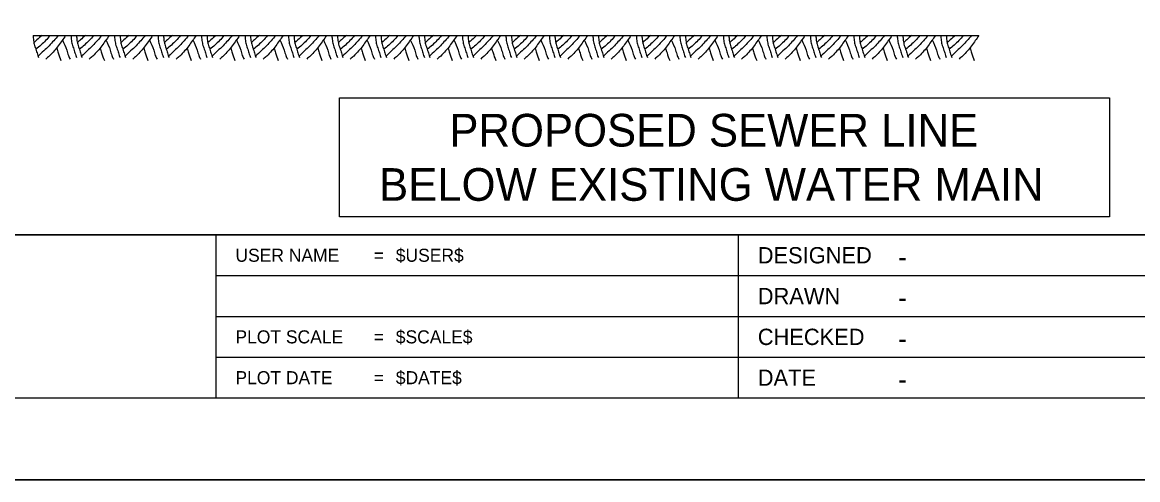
# Model space of a CAD drawing. Extents: x 2133490 to 2172050, y 2138301 to 2145980.
# Drawn here: x 2144500 to 2144841.7, y 2138300.7 to 2138440.8 of the extents above; entities that cross this region are included whole.
import ezdxf

# ---------------------------------------------------------------- set-up
doc = ezdxf.new("R2010")
doc.units = 0
for name, color, linetype in [('Design_PR_Roadway Notes', 7, 'Continuous'), ('Sheets_50 Reference Boundary', 7, 'Continuous'), ('Sheets_General Details', 7, 'Continuous'), ('Sheets_Printer Plotting Border', 7, 'Continuous'), ('XSC_Exist Ground', 7, 'Continuous')]:
    doc.layers.add(name, color=color, linetype=linetype)

msp = doc.modelspace()

# ---------------------------------------------------------------- linework, layer by layer
at = {"layer": 'Design_PR_Roadway Notes'}
msp.add_lwpolyline([(2144597.19, 2138417.7), (2144833.07, 2138417.7), (2144833.07, 2138381.2), (2144597.19, 2138381.2)], close=True, dxfattribs=at)
at = {"layer": 'Sheets_50 Reference Boundary'}
msp.add_lwpolyline([(2144410.59, 2139375.7), (2145985.59, 2139375.7), (2145985.59, 2138375.71), (2144410.59, 2138375.71)], close=True, dxfattribs=at)
at = {"layer": 'Sheets_General Details'}
for p, q in [((2144410.59, 2138375.71), (2145985.59, 2138375.71)), ((2144559.3, 2138375.71), (2144559.3, 2138325.71)), ((2144719.3, 2138375.71), (2144719.3, 2138325.71)), ((2144559.3, 2138363.21), (2145019.3, 2138363.21)), ((2144559.3, 2138350.71), (2145019.3, 2138350.71)), ((2144559.3, 2138338.21), (2145019.3, 2138338.21)), ((2146010.59, 2138300.71), (2144310.59, 2138300.71))]:
    msp.add_line(p, q, dxfattribs=at)
msp.add_lwpolyline([(2144410.59, 2139375.71), (2145985.59, 2139375.71), (2145985.59, 2138325.71), (2144410.59, 2138325.71)], close=True, dxfattribs=at)
at = {"layer": 'Sheets_Printer Plotting Border'}
msp.add_lwpolyline([(2144310.59, 2138300.71), (2146010.59, 2138300.71), (2146010.59, 2139400.71), (2144310.59, 2139400.71)], close=True, dxfattribs=at)
at = {"layer": 'XSC_Exist Ground'}
msp.add_line((2144503.29, 2138436.8), (2144793.01, 2138436.8), dxfattribs=at)
msp.add_line((2144503.29, 2138436.8), (2144793.01, 2138436.8), dxfattribs=at)
msp.add_lwpolyline([(2144503.29, 2138436.8), (2144793.01, 2138436.8)], dxfattribs=at)
for points in [[(2144503.29, 2138436.8), (2144503.44, 2138435.26), (2144503.77, 2138433.71), (2144504.29, 2138432.2), (2144504.76, 2138430.67), (2144505, 2138430.02)], [(2144506.06, 2138436.8), (2144504.49, 2138435.47), (2144503.61, 2138434.68)], [(2144514.91, 2138436.8), (2144515.06, 2138435.26), (2144515.39, 2138433.71), (2144515.91, 2138432.2), (2144516.38, 2138430.67), (2144516.62, 2138430.02)], [(2144516.62, 2138436.8), (2144516.76, 2138435.26), (2144517.09, 2138433.71), (2144517.62, 2138432.2), (2144518.08, 2138430.67), (2144518.32, 2138430.02)], [(2144519.38, 2138436.8), (2144517.81, 2138435.47), (2144516.93, 2138434.68)], [(2144528.23, 2138436.8), (2144528.38, 2138435.26), (2144528.71, 2138433.71), (2144529.23, 2138432.2), (2144529.7, 2138430.67), (2144529.94, 2138430.02)], [(2144529.94, 2138436.8), (2144530.09, 2138435.26), (2144530.41, 2138433.71), (2144530.94, 2138432.2), (2144531.4, 2138430.67), (2144531.64, 2138430.02)], [(2144532.7, 2138436.8), (2144531.13, 2138435.47), (2144530.25, 2138434.68)], [(2144541.55, 2138436.8), (2144541.7, 2138435.26), (2144542.03, 2138433.71), (2144542.56, 2138432.2), (2144543.02, 2138430.67), (2144543.26, 2138430.02)], [(2144543.26, 2138436.8), (2144543.41, 2138435.26), (2144543.74, 2138433.71), (2144544.26, 2138432.2), (2144544.72, 2138430.67), (2144544.96, 2138430.02)], [(2144546.02, 2138436.8), (2144544.45, 2138435.47), (2144543.57, 2138434.68)], [(2144554.88, 2138436.8), (2144555.03, 2138435.26), (2144555.35, 2138433.71), (2144555.88, 2138432.2), (2144556.34, 2138430.67), (2144556.58, 2138430.02)], [(2144556.58, 2138436.8), (2144556.73, 2138435.26), (2144557.06, 2138433.71), (2144557.58, 2138432.2), (2144558.04, 2138430.67), (2144558.28, 2138430.02)], [(2144559.34, 2138436.8), (2144557.77, 2138435.47), (2144556.89, 2138434.68)], [(2144568.2, 2138436.8), (2144568.35, 2138435.26), (2144568.68, 2138433.71), (2144569.2, 2138432.2), (2144569.66, 2138430.67), (2144569.9, 2138430.02)], [(2144569.9, 2138436.8), (2144570.05, 2138435.26), (2144570.38, 2138433.71), (2144570.9, 2138432.2), (2144571.36, 2138430.67), (2144571.6, 2138430.02)], [(2144572.66, 2138436.8), (2144571.09, 2138435.47), (2144570.21, 2138434.68)], [(2144581.52, 2138436.8), (2144581.67, 2138435.26), (2144582, 2138433.71), (2144582.52, 2138432.2), (2144582.98, 2138430.67), (2144583.22, 2138430.02)], [(2144583.22, 2138436.8), (2144583.37, 2138435.26), (2144583.7, 2138433.71), (2144584.22, 2138432.2), (2144584.68, 2138430.67), (2144584.92, 2138430.02)], [(2144585.98, 2138436.8), (2144584.42, 2138435.47), (2144583.53, 2138434.68)], [(2144594.84, 2138436.8), (2144594.99, 2138435.26), (2144595.32, 2138433.71), (2144595.84, 2138432.2), (2144596.3, 2138430.67), (2144596.54, 2138430.02)], [(2144596.54, 2138436.8), (2144596.69, 2138435.26), (2144597.02, 2138433.71), (2144597.54, 2138432.2), (2144598.01, 2138430.67), (2144598.24, 2138430.02)], [(2144599.3, 2138436.8), (2144597.74, 2138435.47), (2144596.86, 2138434.68)], [(2144608.16, 2138436.8), (2144608.31, 2138435.26), (2144608.64, 2138433.71), (2144609.16, 2138432.2), (2144609.62, 2138430.67), (2144609.86, 2138430.02)], [(2144609.86, 2138436.8), (2144610.01, 2138435.26), (2144610.34, 2138433.71), (2144610.86, 2138432.2), (2144611.33, 2138430.67), (2144611.57, 2138430.02)], [(2144612.63, 2138436.8), (2144611.06, 2138435.47), (2144610.18, 2138434.68)], [(2144621.48, 2138436.8), (2144621.63, 2138435.26), (2144621.96, 2138433.71), (2144622.48, 2138432.2), (2144622.95, 2138430.67), (2144623.18, 2138430.02)], [(2144623.18, 2138436.8), (2144623.33, 2138435.26), (2144623.66, 2138433.71), (2144624.18, 2138432.2), (2144624.65, 2138430.67), (2144624.89, 2138430.02)], [(2144625.95, 2138436.8), (2144624.38, 2138435.47), (2144623.5, 2138434.68)], [(2144634.8, 2138436.8), (2144634.95, 2138435.26), (2144635.28, 2138433.71), (2144635.8, 2138432.2), (2144636.27, 2138430.67), (2144636.51, 2138430.02)], [(2144636.51, 2138436.8), (2144636.65, 2138435.26), (2144636.98, 2138433.71), (2144637.51, 2138432.2), (2144637.97, 2138430.67), (2144638.21, 2138430.02)], [(2144639.27, 2138436.8), (2144637.7, 2138435.47), (2144636.82, 2138434.68)], [(2144648.12, 2138436.8), (2144648.27, 2138435.26), (2144648.6, 2138433.71), (2144649.12, 2138432.2), (2144649.59, 2138430.67), (2144649.83, 2138430.02)], [(2144649.83, 2138436.8), (2144649.98, 2138435.26), (2144650.3, 2138433.71), (2144650.83, 2138432.2), (2144651.29, 2138430.67), (2144651.53, 2138430.02)], [(2144652.59, 2138436.8), (2144651.02, 2138435.47), (2144650.14, 2138434.68)], [(2144661.45, 2138436.8), (2144661.59, 2138435.26), (2144661.92, 2138433.71), (2144662.45, 2138432.2), (2144662.91, 2138430.67), (2144663.15, 2138430.02)], [(2144663.15, 2138436.8), (2144663.3, 2138435.26), (2144663.63, 2138433.71), (2144664.15, 2138432.2), (2144664.61, 2138430.67), (2144664.85, 2138430.02)], [(2144665.91, 2138436.8), (2144664.34, 2138435.47), (2144663.46, 2138434.68)], [(2144674.77, 2138436.8), (2144674.92, 2138435.26), (2144675.24, 2138433.71), (2144675.77, 2138432.2), (2144676.23, 2138430.67), (2144676.47, 2138430.02)], [(2144676.47, 2138436.8), (2144676.62, 2138435.26), (2144676.95, 2138433.71), (2144677.47, 2138432.2), (2144677.93, 2138430.67), (2144678.17, 2138430.02)], [(2144679.23, 2138436.8), (2144677.66, 2138435.47), (2144676.78, 2138434.68)], [(2144688.09, 2138436.8), (2144688.24, 2138435.26), (2144688.57, 2138433.71), (2144689.09, 2138432.2), (2144689.55, 2138430.67), (2144689.79, 2138430.02)], [(2144689.79, 2138436.8), (2144689.94, 2138435.26), (2144690.27, 2138433.71), (2144690.79, 2138432.2), (2144691.25, 2138430.67), (2144691.49, 2138430.02)], [(2144692.55, 2138436.8), (2144690.98, 2138435.47), (2144690.1, 2138434.68)], [(2144701.41, 2138436.8), (2144701.56, 2138435.26), (2144701.89, 2138433.71), (2144702.41, 2138432.2), (2144702.87, 2138430.67), (2144703.11, 2138430.02)], [(2144703.11, 2138436.8), (2144703.26, 2138435.26), (2144703.59, 2138433.71), (2144704.11, 2138432.2), (2144704.57, 2138430.67), (2144704.81, 2138430.02)], [(2144705.87, 2138436.8), (2144704.31, 2138435.47), (2144703.42, 2138434.68)], [(2144714.73, 2138436.8), (2144714.88, 2138435.26), (2144715.21, 2138433.71), (2144715.73, 2138432.2), (2144716.19, 2138430.67), (2144716.43, 2138430.02)], [(2144716.43, 2138436.8), (2144716.58, 2138435.26), (2144716.91, 2138433.71), (2144717.43, 2138432.2), (2144717.9, 2138430.67), (2144718.13, 2138430.02)], [(2144719.19, 2138436.8), (2144717.63, 2138435.47), (2144716.75, 2138434.68)], [(2144728.05, 2138436.8), (2144728.2, 2138435.26), (2144728.53, 2138433.71), (2144729.05, 2138432.2), (2144729.51, 2138430.67), (2144729.75, 2138430.02)], [(2144729.75, 2138436.8), (2144729.9, 2138435.26), (2144730.23, 2138433.71), (2144730.75, 2138432.2), (2144731.22, 2138430.67), (2144731.46, 2138430.02)], [(2144732.52, 2138436.8), (2144730.95, 2138435.47), (2144730.07, 2138434.68)], [(2144741.37, 2138436.8), (2144741.52, 2138435.26), (2144741.85, 2138433.71), (2144742.37, 2138432.2), (2144742.84, 2138430.67), (2144743.07, 2138430.02)], [(2144743.07, 2138436.8), (2144743.22, 2138435.26), (2144743.55, 2138433.71), (2144744.07, 2138432.2), (2144744.54, 2138430.67), (2144744.78, 2138430.02)], [(2144745.84, 2138436.8), (2144744.27, 2138435.47), (2144743.39, 2138434.68)], [(2144754.69, 2138436.8), (2144754.84, 2138435.26), (2144755.17, 2138433.71), (2144755.69, 2138432.2), (2144756.16, 2138430.67), (2144756.4, 2138430.02)], [(2144756.4, 2138436.8), (2144756.54, 2138435.26), (2144756.87, 2138433.71), (2144757.4, 2138432.2), (2144757.86, 2138430.67), (2144758.1, 2138430.02)], [(2144759.16, 2138436.8), (2144757.59, 2138435.47), (2144756.71, 2138434.68)], [(2144768.01, 2138436.8), (2144768.16, 2138435.26), (2144768.49, 2138433.71), (2144769.01, 2138432.2), (2144769.48, 2138430.67), (2144769.72, 2138430.02)], [(2144769.72, 2138436.8), (2144769.87, 2138435.26), (2144770.19, 2138433.71), (2144770.72, 2138432.2), (2144771.18, 2138430.67), (2144771.42, 2138430.02)], [(2144772.48, 2138436.8), (2144770.91, 2138435.47), (2144770.03, 2138434.68)], [(2144781.34, 2138436.8), (2144781.48, 2138435.26), (2144781.81, 2138433.71), (2144782.34, 2138432.2), (2144782.8, 2138430.67), (2144783.04, 2138430.02)], [(2144783.04, 2138436.8), (2144783.19, 2138435.26), (2144783.52, 2138433.71), (2144784.04, 2138432.2), (2144784.5, 2138430.67), (2144784.74, 2138430.02)], [(2144785.8, 2138436.8), (2144784.23, 2138435.47), (2144783.35, 2138434.68)], [(2144508.51, 2138436.79), (2144507.15, 2138435.22), (2144504.22, 2138432.59)], [(2144511.03, 2138436.76), (2144508.21, 2138433.65), (2144504.86, 2138430.49)], [(2144513.28, 2138436.79), (2144511.04, 2138433.64), (2144509.78, 2138432.04), (2144508.28, 2138430.47), (2144507.22, 2138429.56)], [(2144512.3, 2138435.4), (2144513.63, 2138432.26), (2144514.12, 2138430.64), (2144514.64, 2138429.53)], [(2144521.83, 2138436.79), (2144520.47, 2138435.22), (2144517.54, 2138432.59)], [(2144524.35, 2138436.76), (2144521.53, 2138433.65), (2144518.18, 2138430.49)], [(2144526.61, 2138436.79), (2144524.37, 2138433.64), (2144523.1, 2138432.04), (2144521.6, 2138430.47), (2144520.54, 2138429.56)], [(2144525.62, 2138435.4), (2144526.95, 2138432.26), (2144527.44, 2138430.64), (2144527.97, 2138429.53)], [(2144535.15, 2138436.79), (2144533.79, 2138435.22), (2144530.86, 2138432.59)], [(2144537.67, 2138436.76), (2144534.85, 2138433.65), (2144531.5, 2138430.49)], [(2144539.93, 2138436.79), (2144537.69, 2138433.64), (2144536.42, 2138432.04), (2144534.92, 2138430.47), (2144533.86, 2138429.56)], [(2144538.94, 2138435.4), (2144540.27, 2138432.26), (2144540.76, 2138430.64), (2144541.29, 2138429.53)], [(2144548.47, 2138436.79), (2144547.11, 2138435.22), (2144544.18, 2138432.59)], [(2144550.99, 2138436.76), (2144548.17, 2138433.65), (2144544.83, 2138430.49)], [(2144553.25, 2138436.79), (2144551.01, 2138433.64), (2144549.74, 2138432.04), (2144548.25, 2138430.47), (2144547.19, 2138429.56)], [(2144552.26, 2138435.4), (2144553.59, 2138432.26), (2144554.08, 2138430.64), (2144554.61, 2138429.53)], [(2144561.79, 2138436.79), (2144560.43, 2138435.22), (2144557.5, 2138432.59)], [(2144564.31, 2138436.76), (2144561.49, 2138433.65), (2144558.15, 2138430.49)], [(2144566.57, 2138436.79), (2144564.33, 2138433.64), (2144563.06, 2138432.04), (2144561.57, 2138430.47), (2144560.51, 2138429.56)], [(2144565.58, 2138435.4), (2144566.91, 2138432.26), (2144567.41, 2138430.64), (2144567.93, 2138429.53)], [(2144575.11, 2138436.79), (2144573.75, 2138435.22), (2144570.83, 2138432.59)], [(2144577.64, 2138436.76), (2144574.81, 2138433.65), (2144571.47, 2138430.49)], [(2144579.89, 2138436.79), (2144577.65, 2138433.64), (2144576.38, 2138432.04), (2144574.89, 2138430.47), (2144573.83, 2138429.56)], [(2144578.9, 2138435.4), (2144580.23, 2138432.26), (2144580.73, 2138430.64), (2144581.25, 2138429.53)], [(2144588.43, 2138436.79), (2144587.07, 2138435.22), (2144584.15, 2138432.59)], [(2144590.96, 2138436.76), (2144588.13, 2138433.65), (2144584.79, 2138430.49)], [(2144593.21, 2138436.79), (2144590.97, 2138433.64), (2144589.7, 2138432.04), (2144588.21, 2138430.47), (2144587.15, 2138429.56)], [(2144592.23, 2138435.4), (2144593.56, 2138432.26), (2144594.05, 2138430.64), (2144594.57, 2138429.53)], [(2144601.75, 2138436.79), (2144600.39, 2138435.22), (2144597.47, 2138432.59)], [(2144604.28, 2138436.76), (2144601.46, 2138433.65), (2144598.11, 2138430.49)], [(2144606.53, 2138436.79), (2144604.29, 2138433.64), (2144603.02, 2138432.04), (2144601.53, 2138430.47), (2144600.47, 2138429.56)], [(2144605.55, 2138435.4), (2144606.88, 2138432.26), (2144607.37, 2138430.64), (2144607.89, 2138429.53)], [(2144615.08, 2138436.79), (2144613.72, 2138435.22), (2144610.79, 2138432.59)], [(2144617.6, 2138436.76), (2144614.78, 2138433.65), (2144611.43, 2138430.49)], [(2144619.85, 2138436.79), (2144617.61, 2138433.64), (2144616.34, 2138432.04), (2144614.85, 2138430.47), (2144613.79, 2138429.56)], [(2144618.87, 2138435.4), (2144620.2, 2138432.26), (2144620.69, 2138430.64), (2144621.21, 2138429.53)], [(2144628.4, 2138436.79), (2144627.04, 2138435.22), (2144624.11, 2138432.59)], [(2144630.92, 2138436.76), (2144628.1, 2138433.65), (2144624.75, 2138430.49)], [(2144633.18, 2138436.79), (2144630.93, 2138433.64), (2144629.67, 2138432.04), (2144628.17, 2138430.47), (2144627.11, 2138429.56)], [(2144632.19, 2138435.4), (2144633.52, 2138432.26), (2144634.01, 2138430.64), (2144634.53, 2138429.53)], [(2144641.72, 2138436.79), (2144640.36, 2138435.22), (2144637.43, 2138432.59)], [(2144644.24, 2138436.76), (2144641.42, 2138433.65), (2144638.07, 2138430.49)], [(2144646.5, 2138436.79), (2144644.26, 2138433.64), (2144642.99, 2138432.04), (2144641.49, 2138430.47), (2144640.43, 2138429.56)], [(2144645.51, 2138435.4), (2144646.84, 2138432.26), (2144647.33, 2138430.64), (2144647.86, 2138429.53)], [(2144655.04, 2138436.79), (2144653.68, 2138435.22), (2144650.75, 2138432.59)], [(2144657.56, 2138436.76), (2144654.74, 2138433.65), (2144651.39, 2138430.49)], [(2144659.82, 2138436.79), (2144657.58, 2138433.64), (2144656.31, 2138432.04), (2144654.81, 2138430.47), (2144653.75, 2138429.56)], [(2144658.83, 2138435.4), (2144660.16, 2138432.26), (2144660.65, 2138430.64), (2144661.18, 2138429.53)], [(2144668.36, 2138436.79), (2144667, 2138435.22), (2144664.07, 2138432.59)], [(2144670.88, 2138436.76), (2144668.06, 2138433.65), (2144664.72, 2138430.49)], [(2144673.14, 2138436.79), (2144670.9, 2138433.64), (2144669.63, 2138432.04), (2144668.14, 2138430.47), (2144667.08, 2138429.56)], [(2144672.15, 2138435.4), (2144673.48, 2138432.26), (2144673.97, 2138430.64), (2144674.5, 2138429.53)], [(2144681.68, 2138436.79), (2144680.32, 2138435.22), (2144677.39, 2138432.59)], [(2144684.2, 2138436.76), (2144681.38, 2138433.65), (2144678.04, 2138430.49)], [(2144686.46, 2138436.79), (2144684.22, 2138433.64), (2144682.95, 2138432.04), (2144681.46, 2138430.47), (2144680.4, 2138429.56)], [(2144685.47, 2138435.4), (2144686.8, 2138432.26), (2144687.3, 2138430.64), (2144687.82, 2138429.53)], [(2144695, 2138436.79), (2144693.64, 2138435.22), (2144690.72, 2138432.59)], [(2144697.53, 2138436.76), (2144694.7, 2138433.65), (2144691.36, 2138430.49)], [(2144699.78, 2138436.79), (2144697.54, 2138433.64), (2144696.27, 2138432.04), (2144694.78, 2138430.47), (2144693.72, 2138429.56)], [(2144698.8, 2138435.4), (2144700.12, 2138432.26), (2144700.62, 2138430.64), (2144701.14, 2138429.53)], [(2144708.32, 2138436.79), (2144706.96, 2138435.22), (2144704.04, 2138432.59)], [(2144710.85, 2138436.76), (2144708.02, 2138433.65), (2144704.68, 2138430.49)], [(2144713.1, 2138436.79), (2144710.86, 2138433.64), (2144709.59, 2138432.04), (2144708.1, 2138430.47), (2144707.04, 2138429.56)], [(2144712.12, 2138435.4), (2144713.45, 2138432.26), (2144713.94, 2138430.64), (2144714.46, 2138429.53)], [(2144721.64, 2138436.79), (2144720.29, 2138435.22), (2144717.36, 2138432.59)], [(2144724.17, 2138436.76), (2144721.35, 2138433.65), (2144718, 2138430.49)], [(2144726.42, 2138436.79), (2144724.18, 2138433.64), (2144722.91, 2138432.04), (2144721.42, 2138430.47), (2144720.36, 2138429.56)], [(2144725.44, 2138435.4), (2144726.77, 2138432.26), (2144727.26, 2138430.64), (2144727.78, 2138429.53)], [(2144734.97, 2138436.79), (2144733.61, 2138435.22), (2144730.68, 2138432.59)], [(2144737.49, 2138436.76), (2144734.67, 2138433.65), (2144731.32, 2138430.49)], [(2144739.74, 2138436.79), (2144737.5, 2138433.64), (2144736.23, 2138432.04), (2144734.74, 2138430.47), (2144733.68, 2138429.56)], [(2144738.76, 2138435.4), (2144740.09, 2138432.26), (2144740.58, 2138430.64), (2144741.1, 2138429.53)], [(2144748.29, 2138436.79), (2144746.93, 2138435.22), (2144744, 2138432.59)], [(2144750.81, 2138436.76), (2144747.99, 2138433.65), (2144744.64, 2138430.49)], [(2144753.07, 2138436.79), (2144750.83, 2138433.64), (2144749.56, 2138432.04), (2144748.06, 2138430.47), (2144747, 2138429.56)], [(2144752.08, 2138435.4), (2144753.41, 2138432.26), (2144753.9, 2138430.64), (2144754.42, 2138429.53)], [(2144761.61, 2138436.79), (2144760.25, 2138435.22), (2144757.32, 2138432.59)], [(2144764.13, 2138436.76), (2144761.31, 2138433.65), (2144757.96, 2138430.49)], [(2144766.39, 2138436.79), (2144764.15, 2138433.64), (2144762.88, 2138432.04), (2144761.38, 2138430.47), (2144760.32, 2138429.56)], [(2144765.4, 2138435.4), (2144766.73, 2138432.26), (2144767.22, 2138430.64), (2144767.75, 2138429.53)], [(2144774.93, 2138436.79), (2144773.57, 2138435.22), (2144770.64, 2138432.59)], [(2144777.45, 2138436.76), (2144774.63, 2138433.65), (2144771.28, 2138430.49)], [(2144779.71, 2138436.79), (2144777.47, 2138433.64), (2144776.2, 2138432.04), (2144774.7, 2138430.47), (2144773.64, 2138429.56)], [(2144778.72, 2138435.4), (2144780.05, 2138432.26), (2144780.54, 2138430.64), (2144781.07, 2138429.53)], [(2144788.25, 2138436.79), (2144786.89, 2138435.22), (2144783.96, 2138432.59)], [(2144790.77, 2138436.76), (2144787.95, 2138433.65), (2144784.61, 2138430.49)], [(2144793.03, 2138436.79), (2144790.79, 2138433.64), (2144789.52, 2138432.04), (2144788.03, 2138430.47), (2144786.97, 2138429.56)], [(2144510.57, 2138432.99), (2144511, 2138431.44), (2144511.82, 2138429.11)], [(2144523.89, 2138432.99), (2144524.32, 2138431.44), (2144525.14, 2138429.11)], [(2144537.21, 2138432.99), (2144537.64, 2138431.44), (2144538.46, 2138429.11)], [(2144550.53, 2138432.99), (2144550.96, 2138431.44), (2144551.78, 2138429.11)], [(2144563.85, 2138432.99), (2144564.28, 2138431.44), (2144565.11, 2138429.11)], [(2144577.17, 2138432.99), (2144577.61, 2138431.44), (2144578.43, 2138429.11)], [(2144590.49, 2138432.99), (2144590.93, 2138431.44), (2144591.75, 2138429.11)], [(2144603.81, 2138432.99), (2144604.25, 2138431.44), (2144605.07, 2138429.11)], [(2144617.14, 2138432.99), (2144617.57, 2138431.44), (2144618.39, 2138429.11)], [(2144630.46, 2138432.99), (2144630.89, 2138431.44), (2144631.71, 2138429.11)], [(2144643.78, 2138432.99), (2144644.21, 2138431.44), (2144645.03, 2138429.11)], [(2144657.1, 2138432.99), (2144657.53, 2138431.44), (2144658.35, 2138429.11)], [(2144670.42, 2138432.99), (2144670.85, 2138431.44), (2144671.67, 2138429.11)], [(2144683.74, 2138432.99), (2144684.17, 2138431.44), (2144685, 2138429.11)], [(2144697.06, 2138432.99), (2144697.5, 2138431.44), (2144698.32, 2138429.11)], [(2144710.38, 2138432.99), (2144710.82, 2138431.44), (2144711.64, 2138429.11)], [(2144723.7, 2138432.99), (2144724.14, 2138431.44), (2144724.96, 2138429.11)], [(2144737.03, 2138432.99), (2144737.46, 2138431.44), (2144738.28, 2138429.11)], [(2144750.35, 2138432.99), (2144750.78, 2138431.44), (2144751.6, 2138429.11)], [(2144763.67, 2138432.99), (2144764.1, 2138431.44), (2144764.92, 2138429.11)], [(2144776.99, 2138432.99), (2144777.42, 2138431.44), (2144778.24, 2138429.11)], [(2144790.31, 2138432.99), (2144790.74, 2138431.44), (2144791.57, 2138429.11)]]:
    msp.add_spline(points, degree=3, dxfattribs=at)

# ---------------------------------------------------------------- texts
at = {"layer": 'Design_PR_Roadway Notes'}
for s, p in [('PROPOSED SEWER LINE', (2144630.83, 2138402.77)), ('BELOW EXISTING WATER MAIN', (2144609.3, 2138386.14))]:
    msp.add_text(s, height=10, dxfattribs=at).set_placement(p)
at = {"layer": 'Sheets_General Details'}
for s, height, p in [('DESIGNED', 5, (2144725.3, 2138366.96)), ('-', 6, (2144768.27, 2138365.96)), ('DRAWN', 5, (2144725.3, 2138354.46)), ('-', 6, (2144768.27, 2138353.46)), ('CHECKED', 5, (2144725.3, 2138341.96)), ('-', 6, (2144768.27, 2138340.96)), ('DATE', 5, (2144725.3, 2138329.46)), ('-', 6, (2144768.27, 2138328.46))]:
    msp.add_text(s, height=height, dxfattribs=at).set_placement(p)
for s, p in [('USER NAME', (2144565.3, 2138367.46)), ('=', (2144607.69, 2138367.46)), ('$USER$', (2144614.42, 2138367.46)), ('PLOT SCALE', (2144565.3, 2138342.46)), ('=', (2144607.69, 2138342.46)), ('$SCALE$', (2144614.42, 2138342.46)), ('PLOT DATE', (2144565.3, 2138329.96)), ('=', (2144607.69, 2138329.96)), ('$DATE$', (2144614.42, 2138329.96))]:
    msp.add_text(s, height=4, rotation=360, dxfattribs=at).set_placement(p)

doc.saveas('drawing.dxf')
